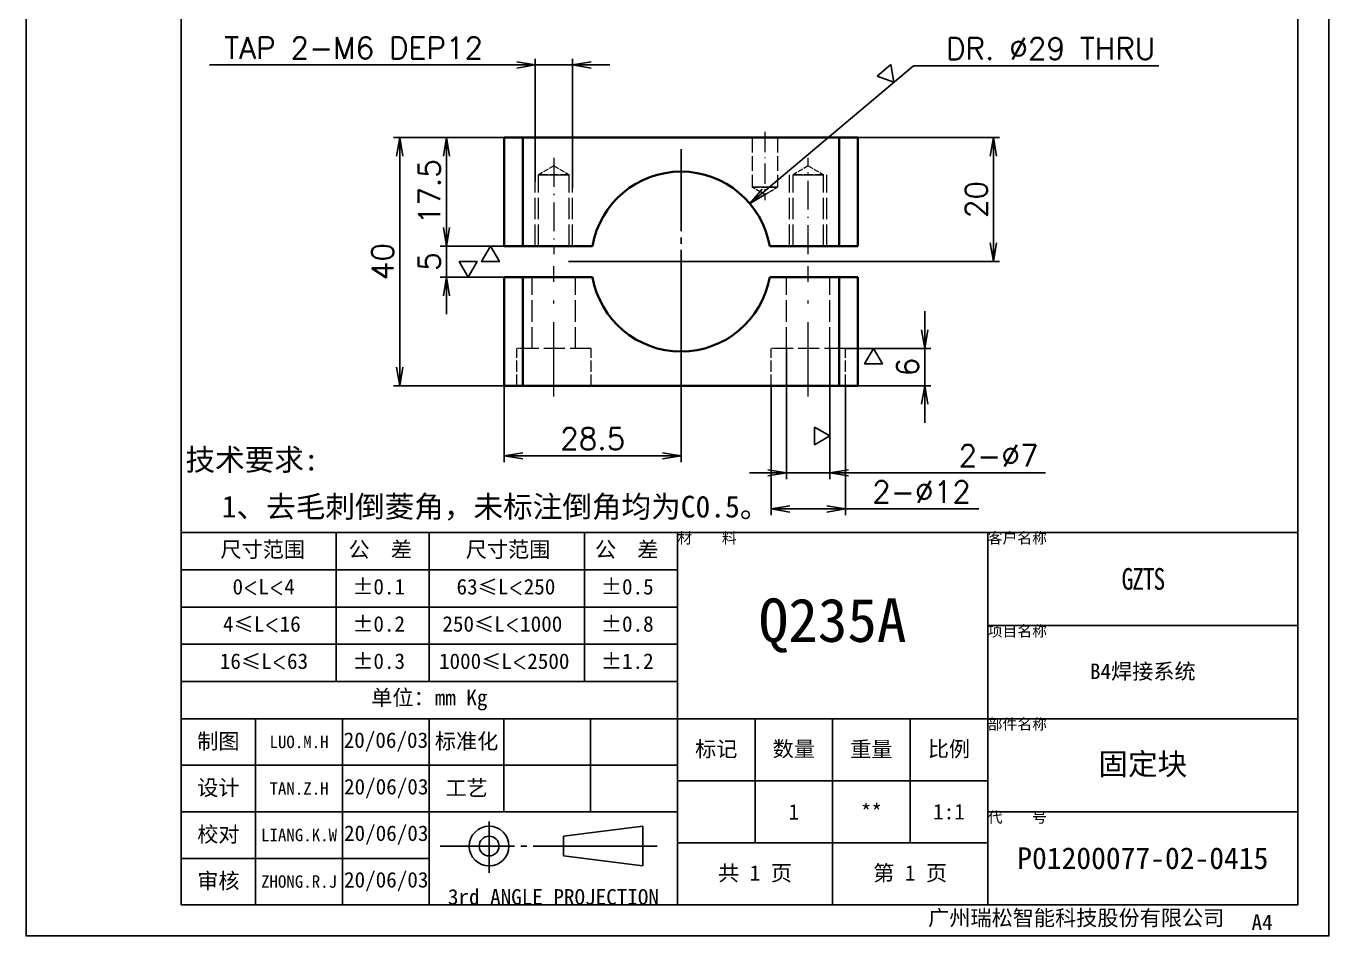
# Model space of a CAD drawing. Header units: millimetres. Extents: x -73083 to 81340, y -6859 to 6812.
# Drawn here: x 54356.4 to 54566.4, y -6850.2 to -6703.6 of the extents above; entities that cross this region are included whole.
import ezdxf

# ---------------------------------------------------------------- set-up
doc = ezdxf.new("R2010")
doc.units = ezdxf.units.MM
for name, pattern in [('AM_ISO02W050', [7.5, 6, -1.5]), ('AM_ISO08W050', [18, 12, -1.5, 3, -1.5]), ('CENTER-HOKUTO', [23, 20, -1, 1, -1]), ('DASHDOT', [18.5, 12, -3, 0.5, -3]), ('DASHED', [15, 12, -3])]:
    doc.linetypes.add(name, pattern=pattern)
for name, color, linetype in [('A4', 7, 'Continuous'), ('title_frame', 7, 'Continuous'), ('word_dim', 253, 'Continuous')]:
    doc.layers.add(name, color=color, linetype=linetype)
for name, color, linetype, lineweight in [('AM_7', 2, 'AM_ISO08W050', 25), ('AM_HID', 1, 'AM_ISO02W050', 25), ('SOLID LINE', 7, 'Continuous', 30)]:
    doc.layers.add(name, color=color, linetype=linetype, lineweight=lineweight)
doc.styles.get("Standard").update_dxf_attribs({"font": 'romans.shx', "bigfont": 'bigfont.shx'})
doc.dimstyles.new('RS-1-1', dxfattribs={"dimtxt": 3.5, "dimasz": 3, "dimexe": 1, "dimexo": 0, "dimgap": 1, "dimtad": 3, "dimdec": 4, "dimdsep": 46, "dimtxsty": 'Standard', "dimblk1": 'OPEN', "dimblk2": 'OPEN', "dimsah": 1, "dimcen": 0, "dimclrd": 256, "dimclre": 256, "dimclrt": 3, "dimadec": 0, "dimazin": 0, "dimtfac": 1, "dimtdec": 4, "dimtmove": 0, "dimatfit": 3, "dimfxl": 0, "dimtolj": 1, "dimtzin": 0, "dimarcsym": 0})
doc.dimstyles.new('RS-1-1$0', dxfattribs={"dimtxt": 3.5, "dimasz": 3, "dimexe": 1, "dimexo": 0, "dimgap": 1, "dimtad": 3, "dimdsep": 46, "dimtxsty": 'Standard', "dimblk1": 'OPEN', "dimblk2": 'OPEN', "dimsah": 1, "dimcen": 0, "dimclrd": 256, "dimclre": 256, "dimclrt": 3, "dimadec": 0, "dimazin": 0, "dimtfac": 1, "dimtmove": 0, "dimatfit": 3, "dimfxl": 0, "dimtolj": 1, "dimtzin": 0, "dimarcsym": 0})

# ---------------------------------------------------------------- blocks, each defined once
blk = doc.blocks.new('_Open')
at = {"color": 0, "lineweight": -2}
for p, q in [((-1, 0.167), (0, 0)), ((-1, -0.167), (0, 0)), ((0, 0), (-1, 0))]:
    blk.add_line(p, q, dxfattribs=at)
blk = doc.blocks.new('*D617')
at = {"layer": 'DEFPOINTS', "color": 0, "linetype": 'Continuous', "ltscale": 5}
for p in [(54433.45, -6721.56), (54416.6, -6761.56), (54433.45, -6761.56)]:
    blk.add_point(p, dxfattribs=at)
at = {"layer": 'word_dim', "linetype": 'Continuous', "lineweight": -2, "ltscale": 5}
for p, q in [((54433.45, -6721.56), (54415.6, -6721.56)), ((54416.6, -6724.56), (54416.6, -6758.56)), ((54433.45, -6761.56), (54415.6, -6761.56))]:
    blk.add_line(p, q, dxfattribs=at)
at = {"layer": 'word_dim', "linetype": 'Continuous', "lineweight": -2, "ltscale": 5, "xscale": 3, "yscale": 3, "zscale": 3}
for p, rotation in [((54416.6, -6721.56), 90), ((54416.6, -6761.56), 270)]:
    blk.add_blockref('_Open', p, dxfattribs=dict(at, rotation=rotation))
at = {"layer": 'word_dim', "color": 3, "linetype": 'Continuous', "ltscale": 5, "insert": (54413.85, -6741.56), "char_height": 3.5, "attachment_point": 5, "rotation": 90}
blk.add_mtext('\\A1;40', dxfattribs=at)
blk = doc.blocks.new('*D618')
at = {"layer": 'DEFPOINTS', "color": 0, "linetype": 'Continuous', "ltscale": 5}
for p in [(54433.45, -6721.56), (54424.14, -6739.06), (54433.45, -6739.06)]:
    blk.add_point(p, dxfattribs=at)
at = {"layer": 'word_dim', "linetype": 'Continuous', "lineweight": -2, "ltscale": 5}
for p, q in [((54433.45, -6721.56), (54423.14, -6721.56)), ((54424.14, -6724.56), (54424.14, -6736.06)), ((54433.45, -6739.06), (54423.14, -6739.06))]:
    blk.add_line(p, q, dxfattribs=at)
at = {"layer": 'word_dim', "linetype": 'Continuous', "lineweight": -2, "ltscale": 5, "xscale": 3, "yscale": 3, "zscale": 3}
for p, rotation in [((54424.14, -6721.56), 90), ((54424.14, -6739.06), 270)]:
    blk.add_blockref('_Open', p, dxfattribs=dict(at, rotation=rotation))
at = {"layer": 'word_dim', "color": 3, "linetype": 'Continuous', "ltscale": 5, "insert": (54421.39, -6730.31), "char_height": 3.5, "attachment_point": 5, "rotation": 90}
blk.add_mtext('\\A1;17.5', dxfattribs=at)
blk = doc.blocks.new('*D619')
at = {"layer": 'DEFPOINTS', "color": 0, "linetype": 'Continuous', "ltscale": 5}
for p in [(54433.45, -6739.06), (54424.14, -6744.06), (54433.45, -6744.06)]:
    blk.add_point(p, dxfattribs=at)
at = {"layer": 'word_dim', "linetype": 'Continuous', "lineweight": -2, "ltscale": 5}
for p, q in [((54424.14, -6736.06), (54424.14, -6733.06)), ((54433.45, -6739.06), (54423.14, -6739.06)), ((54424.14, -6739.06), (54424.14, -6744.06)), ((54433.45, -6744.06), (54423.14, -6744.06)), ((54424.14, -6747.06), (54424.14, -6750.06))]:
    blk.add_line(p, q, dxfattribs=at)
at = {"layer": 'word_dim', "linetype": 'Continuous', "lineweight": -2, "ltscale": 5, "xscale": 3, "yscale": 3, "zscale": 3}
for p, rotation in [((54424.14, -6739.06), 270), ((54424.14, -6744.06), 90)]:
    blk.add_blockref('_Open', p, dxfattribs=dict(at, rotation=rotation))
at = {"layer": 'word_dim', "color": 3, "linetype": 'Continuous', "ltscale": 5, "insert": (54421.39, -6741.56), "char_height": 3.5, "attachment_point": 5, "rotation": 90}
blk.add_mtext('\\A1;5', dxfattribs=at)
blk = doc.blocks.new('*D620')
at = {"layer": 'DEFPOINTS', "color": 0, "linetype": 'Continuous', "ltscale": 5}
for p in [(54490.45, -6721.56), (54461.95, -6741.56), (54512.28, -6741.56)]:
    blk.add_point(p, dxfattribs=at)
at = {"layer": 'word_dim', "linetype": 'Continuous', "lineweight": -2, "ltscale": 5}
for p, q in [((54490.45, -6721.56), (54513.28, -6721.56)), ((54512.28, -6724.56), (54512.28, -6738.56)), ((54461.95, -6741.56), (54513.28, -6741.56))]:
    blk.add_line(p, q, dxfattribs=at)
at = {"layer": 'word_dim', "linetype": 'Continuous', "lineweight": -2, "ltscale": 5, "xscale": 3, "yscale": 3, "zscale": 3}
for p, rotation in [((54512.28, -6721.56), 90), ((54512.28, -6741.56), 270)]:
    blk.add_blockref('_Open', p, dxfattribs=dict(at, rotation=rotation))
at = {"layer": 'word_dim', "color": 3, "linetype": 'Continuous', "ltscale": 5, "insert": (54509.53, -6731.56), "char_height": 3.5, "attachment_point": 5, "rotation": 90}
blk.add_mtext('\\A1;20', dxfattribs=at)
blk = doc.blocks.new('*D621')
at = {"layer": 'DEFPOINTS', "color": 0, "linetype": 'Continuous', "ltscale": 5}
for p in [(54461.95, -6741.56), (54433.45, -6761.56), (54461.95, -6772.86)]:
    blk.add_point(p, dxfattribs=at)
at = {"layer": 'word_dim', "linetype": 'Continuous', "lineweight": -2, "ltscale": 5}
for p, q in [((54461.95, -6741.56), (54461.95, -6773.86)), ((54433.45, -6761.56), (54433.45, -6773.86)), ((54436.45, -6772.86), (54458.95, -6772.86))]:
    blk.add_line(p, q, dxfattribs=at)
at = {"layer": 'word_dim', "linetype": 'Continuous', "lineweight": -2, "ltscale": 5, "xscale": 3, "yscale": 3, "zscale": 3, "rotation": 180}
blk.add_blockref('_Open', (54433.45, -6772.86), dxfattribs=at)
at = {"layer": 'word_dim', "linetype": 'Continuous', "lineweight": -2, "ltscale": 5, "xscale": 3, "yscale": 3, "zscale": 3}
blk.add_blockref('_Open', (54461.95, -6772.86), dxfattribs=at)
at = {"layer": 'word_dim', "color": 3, "linetype": 'Continuous', "ltscale": 5, "insert": (54447.7, -6770.11), "char_height": 3.5, "attachment_point": 5}
blk.add_mtext('\\A1;28.5', dxfattribs=at)
blk = doc.blocks.new('*D622')
at = {"layer": 'DEFPOINTS', "color": 0, "linetype": 'Continuous', "ltscale": 5}
for p in [(54476.45, -6761.56), (54488.45, -6761.56), (54488.45, -6781.42)]:
    blk.add_point(p, dxfattribs=at)
at = {"layer": 'word_dim', "linetype": 'Continuous', "lineweight": -2, "ltscale": 5}
for p, q in [((54476.45, -6761.56), (54476.45, -6782.42)), ((54488.45, -6761.56), (54488.45, -6782.42)), ((54479.45, -6781.42), (54485.45, -6781.42)), ((54488.45, -6781.42), (54509.95, -6781.42))]:
    blk.add_line(p, q, dxfattribs=at)
at = {"layer": 'word_dim', "linetype": 'Continuous', "lineweight": -2, "ltscale": 5, "xscale": 3, "yscale": 3, "zscale": 3, "rotation": 180}
blk.add_blockref('_Open', (54476.45, -6781.42), dxfattribs=at)
at = {"layer": 'word_dim', "linetype": 'Continuous', "lineweight": -2, "ltscale": 5, "xscale": 3, "yscale": 3, "zscale": 3}
blk.add_blockref('_Open', (54488.45, -6781.42), dxfattribs=at)
at = {"layer": 'word_dim', "color": 3, "linetype": 'Continuous', "ltscale": 5, "insert": (54500.7, -6778.67), "char_height": 3.5, "attachment_point": 5}
blk.add_mtext('\\A1;2-%%C12', dxfattribs=at)
blk = doc.blocks.new('*D623')
at = {"layer": 'DEFPOINTS', "color": 0, "linetype": 'Continuous', "ltscale": 5}
for p in [(54488.45, -6755.56), (54501.22, -6755.56), (54490.45, -6761.56)]:
    blk.add_point(p, dxfattribs=at)
at = {"layer": 'word_dim', "linetype": 'Continuous', "lineweight": -2, "ltscale": 5}
for p, q in [((54501.22, -6752.56), (54501.22, -6749.56)), ((54488.45, -6755.56), (54502.22, -6755.56)), ((54501.22, -6761.56), (54501.22, -6755.56)), ((54490.45, -6761.56), (54502.22, -6761.56)), ((54501.22, -6764.56), (54501.22, -6767.56))]:
    blk.add_line(p, q, dxfattribs=at)
at = {"layer": 'word_dim', "linetype": 'Continuous', "lineweight": -2, "ltscale": 5, "xscale": 3, "yscale": 3, "zscale": 3}
for p, rotation in [((54501.22, -6755.56), 270), ((54501.22, -6761.56), 90)]:
    blk.add_blockref('_Open', p, dxfattribs=dict(at, rotation=rotation))
at = {"layer": 'word_dim', "color": 3, "linetype": 'Continuous', "ltscale": 5, "insert": (54498.47, -6758.56), "char_height": 3.5, "attachment_point": 5, "rotation": 90}
blk.add_mtext('\\A1;6', dxfattribs=at)
blk = doc.blocks.new('*D624')
at = {"layer": 'DEFPOINTS', "color": 0, "linetype": 'Continuous', "ltscale": 5}
for p in [(54478.95, -6755.56), (54485.95, -6755.56), (54485.95, -6775.61)]:
    blk.add_point(p, dxfattribs=at)
at = {"layer": 'word_dim', "linetype": 'Continuous', "lineweight": -2, "ltscale": 5}
for p, q in [((54478.95, -6755.56), (54478.95, -6776.61)), ((54485.95, -6755.56), (54485.95, -6776.61)), ((54475.95, -6775.61), (54472.95, -6775.61)), ((54478.95, -6775.61), (54485.95, -6775.61)), ((54488.95, -6775.61), (54520.7, -6775.61))]:
    blk.add_line(p, q, dxfattribs=at)
at = {"layer": 'word_dim', "linetype": 'Continuous', "lineweight": -2, "ltscale": 5, "xscale": 3, "yscale": 3, "zscale": 3}
blk.add_blockref('_Open', (54478.95, -6775.61), dxfattribs=at)
at = {"layer": 'word_dim', "linetype": 'Continuous', "lineweight": -2, "ltscale": 5, "xscale": 3, "yscale": 3, "zscale": 3, "rotation": 180}
blk.add_blockref('_Open', (54485.95, -6775.61), dxfattribs=at)
at = {"layer": 'word_dim', "color": 3, "linetype": 'Continuous', "ltscale": 5, "insert": (54513.12, -6772.86), "char_height": 3.5, "attachment_point": 5}
blk.add_mtext('\\A1;2-%%C7', dxfattribs=at)
blk = doc.blocks.new('*D625')
at = {"layer": 'DEFPOINTS', "color": 0}
for p in [(54473.04, -6732.22), (54450.86, -6750.9)]:
    blk.add_point(p, dxfattribs=at)
at = {"layer": 'word_dim', "lineweight": -2}
for p, q in [((54499.42, -6710.01), (54475.33, -6730.29)), ((54538.95, -6710.01), (54499.42, -6710.01))]:
    blk.add_line(p, q, dxfattribs=at)
at = {"layer": 'word_dim', "lineweight": -2, "xscale": 3, "yscale": 3, "zscale": 3, "rotation": 220.101118647278}
blk.add_blockref('_Open', (54473.04, -6732.22), dxfattribs=at)
at = {"layer": 'word_dim', "color": 3, "insert": (54521.52, -6707.26), "char_height": 3.5, "attachment_point": 5}
blk.add_mtext('\\A1;DR. ∅29 THRU', dxfattribs=at)
blk = doc.blocks.new('shiage1')
at = {"layer": 'word_dim', "color": 3, "linetype": 'Continuous'}
for p, q in [((0, 0), (-1.44, 2.5)), ((-1.44, 2.5), (1.44, 2.5)), ((1.44, 2.5), (0, 0))]:
    blk.add_line(p, q, dxfattribs=at)
blk = doc.blocks.new('*D635')
at = {"layer": 'DEFPOINTS', "color": 0, "linetype": 'Continuous', "ltscale": 5}
for p in [(54444.45, -6709.88), (54438.45, -6728.72), (54444.45, -6729.75)]:
    blk.add_point(p, dxfattribs=at)
at = {"layer": 'word_dim', "linetype": 'Continuous', "lineweight": -2, "ltscale": 5}
for p, q in [((54438.45, -6728.72), (54438.45, -6708.88)), ((54444.45, -6729.75), (54444.45, -6708.88)), ((54435.45, -6709.88), (54385.92, -6709.88)), ((54444.45, -6709.88), (54438.45, -6709.88)), ((54447.45, -6709.88), (54450.45, -6709.88))]:
    blk.add_line(p, q, dxfattribs=at)
at = {"layer": 'word_dim', "linetype": 'Continuous', "lineweight": -2, "ltscale": 5, "xscale": 3, "yscale": 3, "zscale": 3}
blk.add_blockref('_Open', (54438.45, -6709.88), dxfattribs=at)
at = {"layer": 'word_dim', "linetype": 'Continuous', "lineweight": -2, "ltscale": 5, "xscale": 3, "yscale": 3, "zscale": 3, "rotation": 180}
blk.add_blockref('_Open', (54444.45, -6709.88), dxfattribs=at)
at = {"layer": 'word_dim', "color": 3, "linetype": 'Continuous', "ltscale": 5, "insert": (54409.18, -6707.13), "char_height": 3.5, "attachment_point": 5}
blk.add_mtext('\\A1;TAP 2-M6 DEP12', dxfattribs=at)

msp = doc.modelspace()

# ---------------------------------------------------------------- linework, layer by layer
at = {"color": 7, "lineweight": 35, "ltscale": 0.075}
for p, q in [((54433.44854, -6721.56095), (54436.44854, -6721.56095)), ((54490.44854, -6721.56095), (54487.44854, -6721.56095)), ((54436.44854, -6739.06095), (54433.44854, -6739.06095)), ((54487.44854, -6739.06095), (54490.44854, -6739.06095)), ((54436.44854, -6744.06095), (54433.44854, -6744.06095)), ((54487.44854, -6744.06095), (54490.44854, -6744.06095)), ((54433.44854, -6761.56095), (54436.44854, -6761.56095)), ((54490.44854, -6761.56095), (54487.44854, -6761.56095))]:
    msp.add_line(p, q, dxfattribs=at)
at = {"color": 7, "lineweight": 35, "ltscale": 0.4375}
for p, q in [((54433.44854, -6721.56095), (54433.44854, -6739.06095)), ((54436.44854, -6721.56095), (54436.44854, -6739.06095)), ((54487.44854, -6739.06095), (54487.44854, -6721.56095)), ((54490.44854, -6739.06095), (54490.44854, -6721.56095)), ((54433.44854, -6761.56095), (54433.44854, -6744.06095)), ((54436.44854, -6761.56095), (54436.44854, -6744.06095)), ((54487.44854, -6744.06095), (54487.44854, -6761.56095)), ((54490.44854, -6744.06095), (54490.44854, -6761.56095))]:
    msp.add_line(p, q, dxfattribs=at)
at = {"color": 7, "lineweight": 35}
for p, q in [((54436.44854, -6721.56095), (54487.44854, -6721.56095)), ((54436.44854, -6761.56095), (54487.44854, -6761.56095))]:
    msp.add_line(p, q, dxfattribs=at)
at = {"color": 2, "linetype": 'CENTER-HOKUTO'}
for p, q in [((54461.94854, -6759.68595), (54461.94854, -6723.43595)), ((54443.82354, -6741.56095), (54480.07354, -6741.56095))]:
    msp.add_line(p, q, dxfattribs=at)
at = {"color": 7, "lineweight": 35, "ltscale": 0.280371}
for p, q in [((54447.66338, -6739.06095), (54436.44854, -6739.06095)), ((54436.44854, -6744.06095), (54447.66338, -6744.06095))]:
    msp.add_line(p, q, dxfattribs=at)
at = {"color": 7, "lineweight": 35, "ltscale": 0.280469}
for p, q in [((54487.44854, -6739.06095), (54476.22979, -6739.06095)), ((54476.22979, -6744.06095), (54487.44854, -6744.06095))]:
    msp.add_line(p, q, dxfattribs=at)
at = {"color": 7, "lineweight": 35}
for start, end in [(9.9281922, 170.071806), (189.928194, 350.0718078)]:
    msp.add_arc((54461.94854, -6741.56095), 14.5, start, end, dxfattribs=at)
at = {"layer": 'A4', "linetype": 'Continuous'}
msp.add_lwpolyline([(54356.37003, -6553.23224), (54566.37003, -6553.23224), (54566.37003, -6850.23224), (54356.37003, -6850.23224)], close=True, dxfattribs=at)
at = {"layer": 'AM_7', "linetype": 'DASHDOT', "lineweight": 13, "ltscale": 0.275806}
msp.add_line((54475.44854, -6720.64151), (54475.44854, -6731.67374), dxfattribs=at)
at = {"layer": 'AM_7', "linetype": 'DASHDOT', "lineweight": 13, "ltscale": 0.387585}
for p, q in [((54441.44854, -6724.84952), (54441.44854, -6740.35294)), ((54482.44854, -6740.35294), (54482.44854, -6724.84952))]:
    msp.add_line(p, q, dxfattribs=at)
at = {"layer": 'AM_7', "linetype": 'DASHDOT', "lineweight": 13}
for p, q in [((54441.44854, -6763.31095), (54441.44854, -6742.31095)), ((54482.44854, -6763.31095), (54482.44854, -6742.31095))]:
    msp.add_line(p, q, dxfattribs=at)
at = {"layer": 'AM_HID', "linetype": 'DASHED', "lineweight": 13, "ltscale": 0.4375}
for p, q in [((54436.44854, -6721.56095), (54436.44854, -6739.06095)), ((54487.44854, -6739.06095), (54487.44854, -6721.56095)), ((54436.44854, -6761.56095), (54436.44854, -6744.06095)), ((54487.44854, -6744.06095), (54487.44854, -6761.56095))]:
    msp.add_line(p, q, dxfattribs=at)
at = {"layer": 'AM_HID', "linetype": 'DASHED', "lineweight": 13, "ltscale": 0.2}
for p, q in [((54473.37823, -6721.56095), (54473.37823, -6729.56095)), ((54473.37823, -6721.56095), (54473.37823, -6729.56095)), ((54477.51495, -6721.56095), (54477.51495, -6729.56095)), ((54477.51495, -6721.56095), (54477.51495, -6729.56095))]:
    msp.add_line(p, q, dxfattribs=at)
at = {"layer": 'AM_HID', "linetype": 'DASHED', "lineweight": 13, "ltscale": 0.071024}
for p, q in [((54441.44854, -6726.14151), (54438.9876, -6727.56095)), ((54441.44854, -6726.14151), (54438.9876, -6727.56095)), ((54482.44854, -6726.14151), (54479.9876, -6727.56095)), ((54482.44854, -6726.14151), (54479.9876, -6727.56095))]:
    msp.add_line(p, q, dxfattribs=at)
at = {"layer": 'AM_HID', "linetype": 'DASHED', "lineweight": 13, "ltscale": 0.070939}
for p, q in [((54441.44854, -6726.14151), (54443.90557, -6727.56095)), ((54441.44854, -6726.14151), (54443.90557, -6727.56095)), ((54482.44854, -6726.14151), (54484.90557, -6727.56095)), ((54482.44854, -6726.14151), (54484.90557, -6727.56095))]:
    msp.add_line(p, q, dxfattribs=at)
at = {"layer": 'AM_HID', "linetype": 'DASHED', "lineweight": 13, "ltscale": 0.2875}
for p, q in [((54438.44854, -6739.06095), (54438.44854, -6727.56095)), ((54438.9876, -6739.06095), (54438.9876, -6727.56095)), ((54438.9876, -6739.06095), (54438.9876, -6727.56095)), ((54443.90557, -6739.06095), (54443.90557, -6727.56095)), ((54443.90557, -6739.06095), (54443.90557, -6727.56095)), ((54444.44854, -6739.06095), (54444.44854, -6727.56095)), ((54479.44854, -6739.06095), (54479.44854, -6727.56095)), ((54479.9876, -6739.06095), (54479.9876, -6727.56095)), ((54479.9876, -6739.06095), (54479.9876, -6727.56095)), ((54484.90557, -6739.06095), (54484.90557, -6727.56095)), ((54484.90557, -6739.06095), (54484.90557, -6727.56095)), ((54485.44854, -6739.06095), (54485.44854, -6727.56095)), ((54437.94854, -6755.56095), (54437.94854, -6744.06095)), ((54437.94854, -6755.56095), (54437.94854, -6744.06095)), ((54444.94854, -6755.56095), (54444.94854, -6744.06095)), ((54444.94854, -6755.56095), (54444.94854, -6744.06095)), ((54478.94854, -6755.56095), (54478.94854, -6744.06095)), ((54478.94854, -6755.56095), (54478.94854, -6744.06095)), ((54485.94854, -6755.56095), (54485.94854, -6744.06095)), ((54485.94854, -6755.56095), (54485.94854, -6744.06095))]:
    msp.add_line(p, q, dxfattribs=at)
at = {"layer": 'AM_HID', "linetype": 'DASHED', "lineweight": 13, "ltscale": 0.11543}
for p, q in [((54438.9876, -6727.56095), (54443.60479, -6727.56095)), ((54438.9876, -6727.56095), (54443.60479, -6727.56095)), ((54439.28838, -6727.56095), (54443.90557, -6727.56095)), ((54443.90557, -6727.56095), (54439.28838, -6727.56095)), ((54479.9876, -6727.56095), (54484.60479, -6727.56095)), ((54479.9876, -6727.56095), (54484.60479, -6727.56095)), ((54484.90557, -6727.56095), (54480.28838, -6727.56095)), ((54480.28838, -6727.56095), (54484.90557, -6727.56095))]:
    msp.add_line(p, q, dxfattribs=at)
at = {"layer": 'AM_HID', "linetype": 'DASHED', "lineweight": 13, "ltscale": 0.09707}
for p, q in [((54473.37823, -6729.56095), (54477.26104, -6729.56095)), ((54477.26104, -6729.56095), (54473.37823, -6729.56095)), ((54477.51495, -6729.56095), (54473.63213, -6729.56095)), ((54477.51495, -6729.56095), (54473.63213, -6729.56095))]:
    msp.add_line(p, q, dxfattribs=at)
at = {"layer": 'AM_HID', "linetype": 'DASHED', "lineweight": 13, "ltscale": 0.059741}
msp.add_line((54475.44854, -6730.75431), (54473.37823, -6729.56095), dxfattribs=at)
msp.add_line((54475.44854, -6730.75431), (54473.37823, -6729.56095), dxfattribs=at)
at = {"layer": 'AM_HID', "linetype": 'DASHED', "lineweight": 13, "ltscale": 0.059656}
msp.add_line((54475.44854, -6730.75431), (54477.51495, -6729.56095), dxfattribs=at)
at = {"layer": 'AM_HID', "linetype": 'DASHED', "lineweight": 13, "ltscale": 0.05965}
msp.add_line((54475.44854, -6730.75431), (54477.51495, -6729.56144), dxfattribs=at)
at = {"layer": 'AM_HID', "linetype": 'DASHED', "lineweight": 13, "ltscale": 0.018359}
for p, q in [((54436.18292, -6755.56095), (54435.44854, -6755.56095)), ((54477.18292, -6755.56095), (54476.44854, -6755.56095))]:
    msp.add_line(p, q, dxfattribs=at)
at = {"layer": 'AM_HID', "linetype": 'DASHED', "lineweight": 13, "ltscale": 0.15}
for p, q in [((54435.44854, -6761.56095), (54435.44854, -6755.56095)), ((54435.44854, -6761.56095), (54435.44854, -6755.56095)), ((54447.44854, -6761.56095), (54447.44854, -6755.56095)), ((54447.44854, -6761.56095), (54447.44854, -6755.56095)), ((54476.44854, -6761.56095), (54476.44854, -6755.56095)), ((54476.44854, -6761.56095), (54476.44854, -6755.56095)), ((54488.44854, -6761.56095), (54488.44854, -6755.56095)), ((54488.44854, -6761.56095), (54488.44854, -6755.56095))]:
    msp.add_line(p, q, dxfattribs=at)
at = {"layer": 'AM_HID', "linetype": 'DASHED', "lineweight": 13, "ltscale": 0.281641}
for p, q in [((54447.44854, -6755.56095), (54436.18292, -6755.56095)), ((54488.44854, -6755.56095), (54477.18292, -6755.56095))]:
    msp.add_line(p, q, dxfattribs=at)
at = {"layer": 'title_frame', "linetype": 'Continuous'}
for p, q in [((54381.37003, -6845.23224), (54381.37003, -6558.23224)), ((54561.37003, -6845.23224), (54561.37003, -6558.23224)), ((54381.37003, -6785.23224), (54561.37003, -6785.23224)), ((54381.37003, -6845.23224), (54381.37003, -6785.23224)), ((54406.37003, -6785.23224), (54406.37003, -6809.23224)), ((54421.37003, -6785.23224), (54421.37003, -6809.23224)), ((54446.37003, -6809.23224), (54446.37003, -6785.23224)), ((54461.37003, -6845.23224), (54461.37003, -6785.23224)), ((54511.37003, -6845.23224), (54511.37003, -6785.23224)), ((54561.37003, -6845.23224), (54561.37003, -6785.23224)), ((54381.37003, -6791.23224), (54461.37003, -6791.23224)), ((54381.37003, -6797.23224), (54461.37003, -6797.23224)), ((54511.37003, -6800.23224), (54561.37003, -6800.23224)), ((54381.37003, -6803.23224), (54461.37003, -6803.23224)), ((54381.37003, -6809.23224), (54461.37003, -6809.23224)), ((54381.37003, -6815.23224), (54561.37003, -6815.23224)), ((54393.37003, -6845.23224), (54393.37003, -6815.23224)), ((54393.37003, -6845.23224), (54393.37003, -6815.23224)), ((54407.37003, -6845.23224), (54407.37003, -6815.23224)), ((54407.37003, -6845.23224), (54407.37003, -6815.23224)), ((54421.37003, -6845.23224), (54421.37003, -6815.23224)), ((54421.37003, -6845.23224), (54421.37003, -6815.23224)), ((54433.37003, -6830.23224), (54433.37003, -6815.23224)), ((54447.37003, -6830.23224), (54447.37003, -6815.23224)), ((54473.87003, -6835.23224), (54473.87003, -6815.23224)), ((54486.37003, -6845.23224), (54486.37003, -6815.23224)), ((54498.87003, -6835.23224), (54498.87003, -6815.23224)), ((54381.37003, -6822.73224), (54461.37003, -6822.73224)), ((54461.37003, -6825.23224), (54511.37003, -6825.23224)), ((54381.37003, -6830.23224), (54461.37003, -6830.23224)), ((54511.37003, -6830.23224), (54561.37003, -6830.23224)), ((54461.37003, -6835.23224), (54511.37003, -6835.23224)), ((54381.37003, -6837.73224), (54421.37003, -6837.73224)), ((54381.37003, -6837.73224), (54421.37003, -6837.73224)), ((54381.37003, -6845.23224), (54561.37003, -6845.23224)), ((54381.37003, -6845.23224), (54561.37003, -6845.23224))]:
    msp.add_line(p, q, dxfattribs=at)
at = {"layer": 'title_frame', "color": 2, "linetype": 'CENTER-HOKUTO'}
for p, q in [((54431.00452, -6831.81382), (54431.00452, -6840.08262)), ((54458.11012, -6835.74982), (54423.10212, -6835.74982))]:
    msp.add_line(p, q, dxfattribs=at)
at = {"layer": 'title_frame', "color": 3, "linetype": 'Continuous'}
for p, q in [((54443.00452, -6834.14982), (54455.80452, -6832.54982)), ((54455.80452, -6832.54982), (54455.80452, -6838.94982)), ((54443.00452, -6837.34982), (54443.00452, -6834.14982)), ((54455.80452, -6838.94982), (54443.00452, -6837.34982))]:
    msp.add_line(p, q, dxfattribs=at)
for radius in [3.2, 1.6]:
    msp.add_arc((54431.00452, -6835.74982), radius, 0, 359.9893827, dxfattribs=at)
at = {"layer": 'word_dim', "color": 3, "linetype": 'Continuous'}
for points in [[(54431.23097, -6739.06095), (54432.67597, -6741.56376), (54429.78597, -6741.56376)], [(54427.62536, -6744.06095), (54426.18036, -6741.55813), (54429.07036, -6741.55813)], [(54492.95939, -6755.56095), (54494.40439, -6758.06376), (54491.51439, -6758.06376)]]:
    msp.add_lwpolyline(points, close=True, dxfattribs=at)

# ---------------------------------------------------------------- block references
at = {"layer": 'word_dim', "color": 3, "rotation": 40.1011186474137}
msp.add_blockref('shiage1', (54496.25721, -6712.66922), dxfattribs=at)
at = {"layer": 'word_dim', "color": 3, "linetype": 'Continuous', "ltscale": 5, "rotation": 90}
msp.add_blockref('shiage1', (54485.94854, -6769.66227), dxfattribs=at)

# ---------------------------------------------------------------- texts
at = {"layer": 'SOLID LINE', "ltscale": 0.5}
for s, insert, char_height, width, attachment_point in [('\\pt21;{\\fSimHei|b0|i0|c134|p2;\\C3;技术要求:}', (54382.05682, -6771.72562), 3.5, 30.060526, 1), ('\\pt21;{\\fSimHei|b0|i0|c134|p2;\\C3;\\P1、去毛刺倒菱角，未标注倒角均为C0.5。}', (54387.90615, -6773.46683), 3.5, 111.5909352, 1), ('{\\fSimHei|b0|i0|c134|p2;\\C3;材    料}', (54461.37003, -6785.23224), 1.75, 50, 1), ('\\pt10.5;{\\fSimHei|b0|i0|c134|p2;\\C3;客户名称}', (54511.37003, -6785.23224), 1.75, 50, 1), ('\\pt15;{\\fSimHei|b0|i0|c134|p2;\\C3;尺寸范围}', (54387.68999, -6786.7033), 2.5, 45.3015188, 1), ('\\pt15;{\\fSimHei|b0|i0|c134|p2;\\C3;公  差}', (54408.34373, -6786.7033), 2.5, 45.3015188, 1), ('\\pt15;{\\fSimHei|b0|i0|c134|p2;\\C3;尺寸范围}', (54427.23745, -6786.7033), 2.5, 45.3015188, 1), ('\\pt15;{\\fSimHei|b0|i0|c134|p2;\\C3;公  差}', (54448.07609, -6786.7033), 2.5, 45.3015188, 1), ('{\\fSimHei|b0|i0|c134|p2;\\W0.8;\\T0.9;\\C3;GZTS}', (54536.37003, -6792.73224), 3.5, 50, 5), ('\\pt15;{\\fSimHei|b0|i0|c134|p2;\\C3;0\\Fromans,bigfont|c134;\\H0.9583x;<\\fSimHei|b0|i0|c134|p2;\\H1.044x;L\\Fromans,bigfont|c134;\\H0.9583x;<\\fSimHei|b0|i0|c134|p2;\\H1.044x;4}', (54389.65056, -6792.7033), 2.5, 45.3015188, 1), ('\\pt15;{\\fSimHei|b0|i0|c134|p2;\\C3;%%P0.1}', (54408.95237, -6792.7033), 2.5, 45.3015188, 1), ('\\pt15;{\\fSimHei|b0|i0|c134|p2;\\C3;63\\H0.9583x;≤\\H1.044x;L\\Fromans,bigfont|c134;\\H0.9579x;<\\fSimHei|b0|i0|c134|p2;\\H1.044x;250}', (54425.75371, -6792.7033), 2.5, 45.3015188, 1), ('\\pt15;{\\fSimHei|b0|i0|c134|p2;\\C3;%%P0.5}', (54449.0227, -6792.7033), 2.5, 45.3015188, 1), ('\\pt42;{\\fSimHei|b0|i0|c134|p2;\\C3;Q235A}', (54486.37003, -6800.23224), 7, 50, 5), ('\\pt15;{\\fSimHei|b0|i0|c134|p2;\\C3;4\\H0.9583x;≤\\H1.043x;L\\Fromans,bigfont|c134;\\H0.9588x;<\\fSimHei|b0|i0|c134|p2;\\H1.043x;16}', (54388.11655, -6798.7033), 2.5, 45.3015188, 1), ('\\pt15;{\\fSimHei|b0|i0|c134|p2;\\C3;%%P0.2}', (54408.95237, -6798.7033), 2.5, 45.3015188, 1), ('\\pt15;{\\fSimHei|b0|i0|c134|p2;\\C3;250\\H0.9583x;≤\\H1.044x;L\\Fromans,bigfont|c134;\\H0.9579x;<\\fSimHei|b0|i0|c134|p2;\\H1.044x;1000}', (54423.47107, -6798.7033), 2.5, 45.3015188, 1), ('\\pt15;{\\fSimHei|b0|i0|c134|p2;\\C3;%%P0.8}', (54449.0227, -6798.7033), 2.5, 45.3015188, 1), ('\\pt10.5;{\\fSimHei|b0|i0|c134|p2;\\C3;项目名称}', (54511.37003, -6800.23224), 1.75, 50, 1), ('\\pt15;{\\fSimHei|b0|i0|c134|p2;\\C3;16\\H0.9583x;≤\\H1.044x;L\\Fromans,bigfont|c134;\\H0.9579x;<\\fSimHei|b0|i0|c134|p2;\\H1.044x;63}', (54387.6015, -6804.7033), 2.5, 45.3015188, 1), ('\\pt15;{\\fSimHei|b0|i0|c134|p2;\\C3;%%P0.3}', (54408.95237, -6804.7033), 2.5, 45.3015188, 1), ('\\pt15;{\\fSimHei|b0|i0|c134|p2;\\C3;%%P1.2}', (54449.0227, -6804.7033), 2.5, 45.3015188, 1), ('{\\fSimHei|b0|i0|c134|p2;\\C3;B4焊接系统}', (54536.37003, -6807.73224), 2.5, 50, 5), ('\\pt15;{\\fSimHei|b0|i0|c134|p2;\\C3;单位：mm Kg}', (54421.37003, -6812.23224), 2.5, 80, 5), ('\\pt10.5;{\\fSimHei|b0|i0|c134|p2;\\C3;部件名称}', (54511.37003, -6815.23224), 1.75, 50, 1), ('\\pt15;{\\fSimHei|b0|i0|c134|p2;\\C3;制图}', (54387.37003, -6818.98224), 2.5, 12, 5), ('\\pt60;{\\fSimHei|b0|i0|c134|p2;\\C3;制图}', (54387.37003, -6818.98224), 2.5, 12, 5), ('\\pt288;{\\fSimHei|b0|i0|c134|p2;\\H0.8x;\\C3;LUO.M.H}', (54400.37003, -6818.98224), 2.5, 14, 5), ('\\pt60;{\\fSimHei|b0|i0|c134|p2;\\C3;20/06/03}', (54414.37003, -6818.98224), 2.5, 14, 5), ('\\pt15;{\\fSimHei|b0|i0|c134|p2;\\C3;标准化}', (54427.37003, -6818.98224), 2.5, 12, 5), ('\\pt15;{\\fSimHei|b0|i0|c134|p2;\\C3;标记}', (54467.62003, -6820.23224), 2.5, 12.5, 5), ('\\pt15;{\\fSimHei|b0|i0|c134|p2;\\C3;数量}', (54480.12003, -6820.23224), 2.5, 12.5, 5), ('\\pt15;{\\fSimHei|b0|i0|c134|p2;\\C3;重量}', (54492.62003, -6820.23224), 2.5, 12.5, 5), ('\\pt15;{\\fSimHei|b0|i0|c134|p2;\\C3;比例}', (54505.12003, -6820.23224), 2.5, 12.5, 5), ('{\\fSimHei|b0|i0|c134|p2;\\C3;固定块}', (54536.37003, -6822.73224), 3.5, 50, 5), ('\\pt15;{\\fSimHei|b0|i0|c134|p2;\\C3;设计}', (54387.37003, -6826.48224), 2.5, 12, 5), ('\\pt60;{\\fSimHei|b0|i0|c134|p2;\\C3;设计}', (54387.37003, -6826.48224), 2.5, 12, 5), ('\\pt60;{\\fSimHei|b0|i0|c134|p2;\\C3;20/06/03}', (54414.42067, -6826.48224), 2.5, 13.8987286, 5), ('\\pt15;{\\fSimHei|b0|i0|c134|p2;\\C3;工艺}', (54427.37003, -6826.48224), 2.5, 12, 5), ('\\pt288;{\\fSimHei|b0|i0|c134|p2;\\H0.8x;\\C3;TAN.Z.H}', (54400.37003, -6826.48224), 2.5, 14, 5), ('\\pt15;{\\fSimHei|b0|i0|c134|p2;\\C3;1}', (54480.12003, -6830.23224), 2.5, 12.5, 5), ('\\pt15;{\\fSimHei|b0|i0|c134|p2;\\C3;**}', (54492.62003, -6830.23224), 2.5, 12.5, 5), ('\\pt15;{\\fSimHei|b0|i0|c134|p2;\\C3;1:1}', (54505.12003, -6830.23224), 2.5, 12.5, 5), ('\\pt10.5;{\\fSimHei|b0|i0|c134|p2;\\C3;代    号}', (54511.37003, -6830.23224), 1.75, 50, 1), ('\\pt15;{\\fSimHei|b0|i0|c134|p2;\\C3;校对}', (54387.37003, -6833.98224), 2.5, 12, 5), ('\\pt60;{\\fSimHei|b0|i0|c134|p2;\\C3;校对}', (54387.37003, -6833.98224), 2.5, 12, 5), ('\\pt288;{\\fSimHei|b0|i0|c134|p2;\\H0.8x;\\C3;LIANG.K.W}', (54400.37003, -6833.98224), 2.5, 14, 5), ('\\pt60;{\\fSimHei|b0|i0|c134|p2;\\C3;20/06/03}', (54414.42067, -6833.98224), 2.5, 13.8987286, 5), ('{\\fSimHei|b0|i0|c134|p2;\\C3;P01200077-02-0415}', (54536.37003, -6837.73224), 3.5, 50, 5), ('\\pt15;{\\fSimHei|b0|i0|c134|p2;\\C3;共 1 页}', (54473.87003, -6840.23224), 2.5, 25, 5), ('\\pt15;{\\fSimHei|b0|i0|c134|p2;\\C3;第 1 页}', (54498.87003, -6840.23224), 2.5, 25, 5), ('\\pt15;{\\fSimHei|b0|i0|c134|p2;\\C3;审核}', (54387.37003, -6841.48224), 2.5, 12, 5), ('\\pt60;{\\fSimHei|b0|i0|c134|p2;\\C3;审核}', (54387.37003, -6841.48224), 2.5, 12, 5), ('\\pt288;{\\fSimHei|b0|i0|c134|p2;\\H0.8x;\\C3;ZHONG.R.J}', (54400.37003, -6841.48224), 2.5, 14, 5), ('\\pt60;{\\fSimHei|b0|i0|c134|p2;\\C3;20/06/03}', (54414.42067, -6841.48224), 2.5, 13.8987286, 5), ('{\\fSimHei|b0|i0|c134|p2;\\C3;3rd ANGLE PROJECTION}', (54441.37003, -6845.23224), 2.5, 40, 8)]:
    msp.add_mtext(s, dxfattribs=dict(at, insert=insert, char_height=char_height, width=width, attachment_point=attachment_point))
at = {"layer": 'SOLID LINE', "ltscale": 0.5, "insert": (54422.92237, -6804.7033), "char_height": 2.5, "width": 45.3015188, "attachment_point": 1, "line_spacing_factor": 0.72}
msp.add_mtext('\\pt15;{\\fSimHei|b0|i0|c134|p2;\\C3;1000\\H0.9583x;≤\\H1.044x;L\\Fromans,bigfont|c134;\\H0.9579x;<\\fSimHei|b0|i0|c134|p2;\\H1.044x;2500}', dxfattribs=at)
at = {"layer": 'word_dim', "linetype": 'Continuous', "char_height": 2.5, "width": 66.8459239, "attachment_point": 1}
for s, insert in [('\\pt15;{\\fSimHei|b0|i0|c134|p2;\\C3;广州瑞松智能科技股份有限公司}', (54501.76446, -6846.06589)), ('\\pt21;{\\fSimHei|b0|i0|c134|p2;\\C3;A4}', (54553.8971, -6846.77517))]:
    msp.add_mtext(s, dxfattribs=dict(at, insert=insert))

# ---------------------------------------------------------------- dimensions: what is measured, and where the dimension line sits
at = {"layer": 'word_dim', "color": 3, "linetype": 'Continuous', "ltscale": 5}
for base, p1, p2, text, picture, middle in [((54444.44854, -6709.88404), (54438.44854, -6728.72253), (54444.44854, -6729.74547), 'TAP 2-M6 DEP12', '*D635', (54409.18187, -6709.88404)), ((54485.94854, -6775.6135), (54478.94854, -6755.56095), (54485.94854, -6755.56095), '2-%%C<>', '*D624', (54513.11521, -6775.6135))]:
    dim = msp.add_linear_dim(base=base, p1=p1, p2=p2, text=text, dimstyle='RS-1-1$0', dxfattribs=at)
    dim.commit()
    dim.dimension.update_dxf_attribs({"geometry": picture, "text_midpoint": middle, "dimtype": 160})
at = {"layer": 'word_dim'}
dim = msp.add_diameter_dim_2p(p1=(54450.85736, -6750.90096), p2=(54473.03972, -6732.22094), text='DR. <> THRU', dimstyle='RS-1-1', override={"dimtoh": 1, "dimtofl": 0}, dxfattribs=at)
dim.commit()
dim.dimension.update_dxf_attribs({"geometry": '*D625', "text_midpoint": (54521.51988, -6710.0059), "dimtype": 163})
at = {"layer": 'word_dim', "color": 3, "linetype": 'Continuous', "ltscale": 5}
for base, p1, p2, picture, middle in [((54416.60193, -6761.56095), (54433.44854, -6721.56095), (54433.44854, -6761.56095), '*D617', (54413.85193, -6741.56095)), ((54424.13853, -6739.06095), (54433.44854, -6721.56095), (54433.44854, -6739.06095), '*D618', (54421.38853, -6730.31095)), ((54512.27561, -6741.56095), (54490.44854, -6721.56095), (54461.94854, -6741.56095), '*D620', (54509.52561, -6731.56095))]:
    dim = msp.add_linear_dim(base=base, p1=p1, p2=p2, angle=90, dimstyle='RS-1-1$0', override={"dimtoh": 1, "dimtofl": 0}, dxfattribs=at)
    dim.commit()
    dim.dimension.update_dxf_attribs({"geometry": picture, "text_midpoint": middle})
for base, p1, p2, picture, middle in [((54424.13853, -6744.06095), (54433.44854, -6739.06095), (54433.44854, -6744.06095), '*D619', (54421.38853, -6741.56095)), ((54501.21912, -6755.56095), (54490.44854, -6761.56095), (54488.44854, -6755.56095), '*D623', (54498.46912, -6758.56095))]:
    dim = msp.add_linear_dim(base=base, p1=p1, p2=p2, angle=90, dimstyle='RS-1-1$0', dxfattribs=at)
    dim.commit()
    dim.dimension.update_dxf_attribs({"geometry": picture, "text_midpoint": middle})
dim = msp.add_linear_dim(base=(54461.94854, -6772.85514), p1=(54433.44854, -6761.56095), p2=(54461.94854, -6741.56095), dimstyle='RS-1-1$0', override={"dimtoh": 1, "dimtofl": 0}, dxfattribs=at)
dim.commit()
dim.dimension.update_dxf_attribs({"geometry": '*D621', "text_midpoint": (54447.69854, -6770.10514)})
dim = msp.add_linear_dim(base=(54488.44854, -6781.4208), p1=(54476.44854, -6761.56095), p2=(54488.44854, -6761.56095), text='2-%%C<>', dimstyle='RS-1-1$0', override={"dimtoh": 1, "dimtofl": 0}, dxfattribs=at)
dim.commit()
dim.dimension.update_dxf_attribs({"geometry": '*D622', "text_midpoint": (54500.69854, -6778.6708)})

doc.saveas('drawing.dxf')
